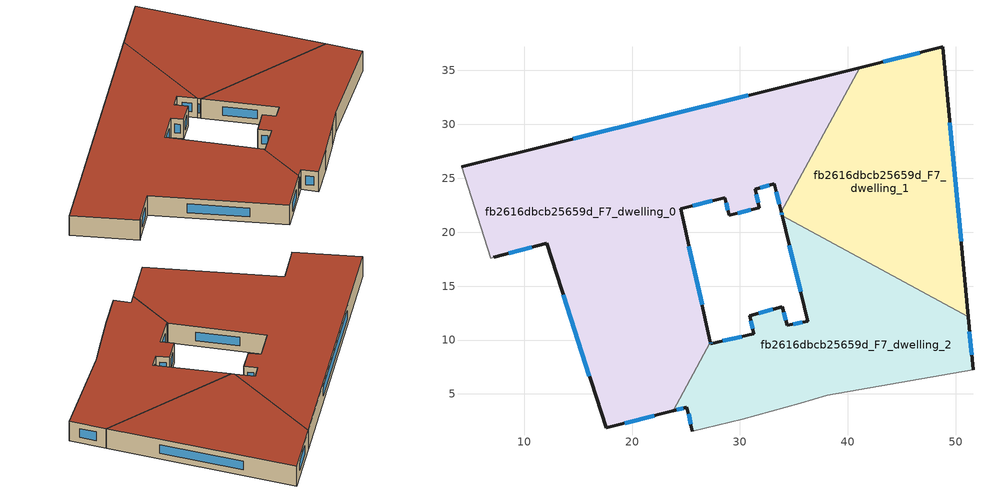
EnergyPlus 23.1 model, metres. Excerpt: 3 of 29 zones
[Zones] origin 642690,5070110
fb2616dbcb25659d_F7_dwelling_0
 floor to fb2616dbcb25659d_F6_dwelling_0 (EU_floor_Construction): 41.1,35.26 33.83,21.89 33.2,24.47 31.4,23.97 31.8,22.27 29,21.57 28.6,23.17 24.49,22.17 27.26,9.81 23.79,3.43 17.58,1.86 12.09,18.97 7.18,17.67 6.88,17.58 4.18,26.08 z21
 wall outside (EU_wall_Construction): 41.1,35.26 4.18,26.08 / 27.26,9.81 24.49,22.17 28.6,23.17 29,21.57 31.8,22.27 31.4,23.97 33.2,24.47 33.83,21.89 / 7.18,17.67 12.09,18.97 17.58,1.86 23.8,3.43 z21:24
 wall adiabatic (EU_wall_Construction): 4.18,26.08 6.88,17.58 7.18,17.67 z21:24
 wall to fb2616dbcb25659d_F7_dwelling_1 (EU_wall_Construction): 33.83,21.89 41.1,35.26 z21:24
 wall to fb2616dbcb25659d_F7_dwelling_2 (EU_wall_Construction): 23.8,3.43 27.26,9.81 z21:24
 window (EU_Window_Construction): 30.76,32.69 14.53,28.65 / 33.38,23.75 33.66,22.61 / 31.91,24.11 32.7,24.33 / 31.69,22.75 31.51,23.5 / 29.78,21.77 31.02,22.08 / 28.71,22.73 28.89,22.02 / 25.64,22.45 27.45,22.89 / 26.49,13.27 25.27,18.71 / 19.32,2.3 22.06,2.99 / 13.63,14.18 16.04,6.66 / 8.56,18.04 10.71,18.61 z21.84:23.16
 roof outside (EU_roof_Construction): 27.26,9.81 24.49,22.17 28.6,23.17 29,21.57 31.8,22.27 31.4,23.97 33.2,24.47 33.83,21.89 41.1,35.26 4.18,26.08 6.88,17.58 7.18,17.67 12.09,18.97 17.58,1.86 23.8,3.43 z24
fb2616dbcb25659d_F7_dwelling_1
 floor to fb2616dbcb25659d_F6_dwelling_1 (EU_floor_Construction): 48.82,37.18 51.15,12.14 33.92,21.51 33.83,21.89 41.1,35.26 z21
 wall outside (EU_wall_Construction): 51.15,12.14 48.82,37.18 41.1,35.26 / 33.83,21.89 33.93,21.51 z21:24
 wall to fb2616dbcb25659d_F7_dwelling_2 (EU_wall_Construction): 33.92,21.51 51.15,12.14 z21:24
 window (EU_Window_Construction): 50.5,19.15 49.47,30.16 / 33.86,21.78 33.9,21.62 / 46.66,36.64 43.27,35.8 z21.84:23.16
 roof outside (EU_roof_Construction): 51.15,12.14 48.82,37.18 41.1,35.26 33.83,21.89 33.93,21.51 z24
fb2616dbcb25659d_F7_dwelling_2
 floor to fb2616dbcb25659d_F6_dwelling_2 (EU_floor_Construction): 51.15,12.14 51.61,7.25 38.1,4.86 35.6,4.16 30.19,2.66 25.59,1.56 25.09,3.76 23.79,3.43 27.26,9.81 27.29,9.67 31.3,10.56 30.9,12.26 33.9,13.06 34.4,11.36 36.3,11.76 33.92,21.51 z21
 wall outside (EU_wall_Construction): 33.93,21.51 36.3,11.76 34.4,11.36 33.9,13.06 30.9,12.26 31.3,10.56 27.29,9.67 / 51.61,7.25 51.15,12.14 / 23.8,3.43 25.09,3.76 25.59,1.56 / 27.26,9.81 27.29,9.67 z21:24
 wall adiabatic (EU_wall_Construction): 25.59,1.56 30.19,2.66 35.6,4.16 38.1,4.86 51.61,7.25 z21:24
 window (EU_Window_Construction): 31.01,11.79 31.18,11.04 / 33.06,12.84 31.74,12.49 / 34.26,11.84 34.04,12.59 / 35.77,11.65 34.93,11.48 / 34.59,18.78 35.64,14.49 / 51.48,8.62 51.28,10.77 / 25.23,3.14 25.45,2.18 / 24.16,3.52 24.73,3.67 / 27.27,9.77 27.29,9.7 / 30.18,10.31 28.42,9.92 z21.84:23.16
 roof outside (EU_roof_Construction): 51.61,7.25 51.15,12.14 33.93,21.51 36.3,11.76 34.4,11.36 33.9,13.06 30.9,12.26 31.3,10.56 27.29,9.67 27.26,9.81 23.8,3.43 25.09,3.76 25.59,1.56 30.19,2.66 35.6,4.16 38.1,4.86 z24
[Building]
EU S2 Campaign: North Axis=0; Terrain=City; Solar Distribution=FullExterior
[Site:Location]
Lyon-Bron: Latitude=45.75; Longitude=5; Time Zone=1; Elevation=198
[SizingPeriod:WeatherFileDays]
AnnualSizingPeriod: Begin Month=1; Begin Day of Month=1; End Month=12; End Day of Month=31; Day of Week for Start Day=Monday; Use Weather File Daylight Saving Period=No; Use Weather File Rain and Snow Indicators=No
[MATERIAL]
EU_InternalMass_Material: Roughness=MediumRough; Thickness=0.1; Conductivity=1; Density=1800; Specific Heat=900; Thermal Absorptance=0.9; Solar Absorptance=0.7; Visible Absorptance=0.7
[MATERIAL:NOMASS] Roughness=MediumRough; Thermal Absorptance=0.9; Solar Absorptance=0.7; Visible Absorptance=0.7
Name | Thermal Resistance
EU_wall_NoMass | 0.776494
EU_roof_NoMass | 0.486893
EU_floor_NoMass | 0.421597
[WINDOWMATERIAL:SIMPLEGLAZINGSYSTEM]
EU_Window_SimpleGlazing: UFactor=4.24961; Solar Heat Gain Coefficient=0.83; Visible Transmittance=0.83
[CONSTRUCTION]
EU_wall_Construction: EU_wall_NoMass
EU_roof_Construction: EU_roof_NoMass
EU_floor_Construction: EU_floor_NoMass
EU_InternalMass_Construction: EU_InternalMass_Material
EU_Window_Construction: EU_Window_SimpleGlazing
[ZONE] Type=1; Multiplier=1; Ceiling Height=autocalculate; Floor Area=autocalculate; Part of Total Floor Area=Yes
Name | Volume
fb2616dbcb25659d_F7_dwelling_0 | 1517.16
fb2616dbcb25659d_F7_dwelling_1 | 758.589
fb2616dbcb25659d_F7_dwelling_2 | 758.625
[INTERNALMASS] Construction=EU_InternalMass_Construction
Name | Zone or ZoneList | Surface Area
fb2616dbcb25659d_F7_dwelling_0_EU_InternalMass | fb2616dbcb25659d_F7_dwelling_0 | 505.72
fb2616dbcb25659d_F7_dwelling_1_EU_InternalMass | fb2616dbcb25659d_F7_dwelling_1 | 252.863
fb2616dbcb25659d_F7_dwelling_2_EU_InternalMass | fb2616dbcb25659d_F7_dwelling_2 | 252.875
[OTHEREQUIPMENT] Fuel Type=Electricity; Design Level Calculation Method=Watts/Area; Power per Zone Floor Area=1; Fraction Latent=0; Fraction Radiant=0; Fraction Lost=0; Carbon Dioxide Generation Rate=0; EndUse Subcategory=EU_Step8_InternalGains
Name | Zone or ZoneList or Space or SpaceList | Schedule
EU_Step8_InternalGain_fb2616dbcb25659d_F7_dwelling_0_f000 | fb2616dbcb25659d_F7_dwelling_0 | EU_Step8_GainSchedule_fb2616dbcb25659d_F7_dwelling_0_f000
EU_Step8_InternalGain_fb2616dbcb25659d_F7_dwelling_1_f000 | fb2616dbcb25659d_F7_dwelling_1 | EU_Step8_GainSchedule_fb2616dbcb25659d_F7_dwelling_1_f000
EU_Step8_InternalGain_fb2616dbcb25659d_F7_dwelling_2_f000 | fb2616dbcb25659d_F7_dwelling_2 | EU_Step8_GainSchedule_fb2616dbcb25659d_F7_dwelling_2_f000
[ZONEVENTILATION:DESIGNFLOWRATE] Schedule=EU_AlwaysOn; Design Flow Rate Calculation Method=AirChanges/Hour; Air Changes per Hour=0.693814; Ventilation Type=Natural; Fan Pressure Rise=0; Fan Total Efficiency=1; Constant Term Coefficient=1; Temperature Term Coefficient=0; Velocity Term Coefficient=0; Velocity Squared Term Coefficient=0; Minimum Indoor Temperature=-100; Maximum Indoor Temperature=100; Delta Temperature=-100; Minimum Outdoor Temperature=-100; Maximum Outdoor Temperature=100; Maximum Wind Speed=40
Name | Zone or ZoneList or Space or SpaceList
EU_ConstantAir_fb2616dbcb25659d_F7_dwelling_0 | fb2616dbcb25659d_F7_dwelling_0
EU_ConstantAir_fb2616dbcb25659d_F7_dwelling_1 | fb2616dbcb25659d_F7_dwelling_1
EU_ConstantAir_fb2616dbcb25659d_F7_dwelling_2 | fb2616dbcb25659d_F7_dwelling_2
[HVACTEMPLATE:THERMOSTAT] Constant Heating Setpoint=20; Constant Cooling Setpoint=50
EU_HeatOnly_fb2616dbcb25659d_F4_dwelling_3; EU_HeatOnly_fb2616dbcb25659d_F5_dwelling_0; EU_HeatOnly_fb2616dbcb25659d_F5_dwelling_1; EU_HeatOnly_fb2616dbcb25659d_F5_dwelling_2; EU_HeatOnly_fb2616dbcb25659d_F6_dwelling_0; EU_HeatOnly_fb2616dbcb25659d_F6_dwelling_1; EU_HeatOnly_fb2616dbcb25659d_F6_dwelling_2; EU_HeatOnly_fb2616dbcb25659d_F7_dwelling_0; EU_HeatOnly_fb2616dbcb25659d_F7_dwelling_1; EU_HeatOnly_fb2616dbcb25659d_F7_dwelling_2
[HVACTEMPLATE:ZONE:IDEALLOADSAIRSYSTEM] System Availability Schedule=EU_AlwaysOn; Maximum Heating Supply Air Temperature=50; Minimum Cooling Supply Air Temperature=13; Maximum Heating Supply Air Humidity Ratio=0.0156; Minimum Cooling Supply Air Humidity Ratio=0.0077; Heating Limit=NoLimit; Cooling Limit=NoLimit; Heating Availability Schedule=EU_AlwaysOn; Cooling Availability Schedule=EU_CoolingOff; Dehumidification Control Type=ConstantSensibleHeatRatio; Cooling Sensible Heat Ratio=0.7; Dehumidification Setpoint=60; Humidification Control Type=None; Humidification Setpoint=30; Outdoor Air Method=None; Outdoor Air Flow Rate per Person=0.00944; Outdoor Air Flow Rate per Zone Floor Area=0; Outdoor Air Flow Rate per Zone=0; Demand Controlled Ventilation Type=None; Outdoor Air Economizer Type=NoEconomizer; Heat Recovery Type=None; Sensible Heat Recovery Effectiveness=0.7; Latent Heat Recovery Effectiveness=0.65
Name | Template Thermostat
fb2616dbcb25659d_F7_dwelling_0 | EU_HeatOnly_fb2616dbcb25659d_F7_dwelling_0
fb2616dbcb25659d_F7_dwelling_1 | EU_HeatOnly_fb2616dbcb25659d_F7_dwelling_1
fb2616dbcb25659d_F7_dwelling_2 | EU_HeatOnly_fb2616dbcb25659d_F7_dwelling_2
[SIZING:ZONE] Zone Cooling Design Supply Air Temperature Input Method=SupplyAirTemperature; Zone Cooling Design Supply Air Temperature=13; Zone Heating Design Supply Air Temperature Input Method=SupplyAirTemperature; Zone Heating Design Supply Air Temperature=50; Zone Cooling Design Supply Air Humidity Ratio=0.008; Zone Heating Design Supply Air Humidity Ratio=0.008; Cooling Design Air Flow Method=DesignDay; Cooling Design Air Flow Rate=0; Cooling Minimum Air Flow per Zone Floor Area=0.000762; Cooling Minimum Air Flow=0; Cooling Minimum Air Flow Fraction=0.2; Heating Design Air Flow Method=DesignDay; Heating Design Air Flow Rate=0; Heating Maximum Air Flow per Zone Floor Area=0.002032; Heating Maximum Air Flow=0.141576; Heating Maximum Air Flow Fraction=0.3; Account for Dedicated Outdoor Air System=No; Dedicated Outdoor Air System Control Strategy=NeutralSupplyAir; Dedicated Outdoor Air Low Setpoint Temperature for Design=autosize; Dedicated Outdoor Air High Setpoint Temperature for Design=autosize; Zone Load Sizing Method=Sensible Load Only No Latent Load; Zone Latent Cooling Design Supply Air Humidity Ratio Input Method=HumidityRatioDifference; Zone Cooling Design Supply Air Humidity Ratio Difference=0.005; Zone Latent Heating Design Supply Air Humidity Ratio Input Method=HumidityRatioDifference; Zone Humidification Design Supply Air Humidity Ratio Difference=0.005
fb2616dbcb25659d_F7_dwelling_0; fb2616dbcb25659d_F7_dwelling_1; fb2616dbcb25659d_F7_dwelling_2
[SCHEDULE:CONSTANT]
Name | Hourly Value
EU_AlwaysOn | 1
EU_CoolingOff | 0
[SCHEDULE:FILE] Column Number=1; Rows to Skip at Top=0; Number of Hours of Data=8760; Column Separator=Comma; Interpolate to Timestep=No; Minutes per Item=60; Adjust Schedule for Daylight Savings=Yes
Name | File
EU_Step8_GainSchedule_fb2616dbcb25659d_F7_dwelling_0_f000 | ../../schedules/fb2616dbcb25659d/fb2616dbcb25659d_F7_dwelling_0_f000_gain.csv
EU_Step8_GainSchedule_fb2616dbcb25659d_F7_dwelling_1_f000 | ../../schedules/fb2616dbcb25659d/fb2616dbcb25659d_F7_dwelling_1_f000_gain.csv
EU_Step8_GainSchedule_fb2616dbcb25659d_F7_dwelling_2_f000 | ../../schedules/fb2616dbcb25659d/fb2616dbcb25659d_F7_dwelling_2_f000_gain.csv
